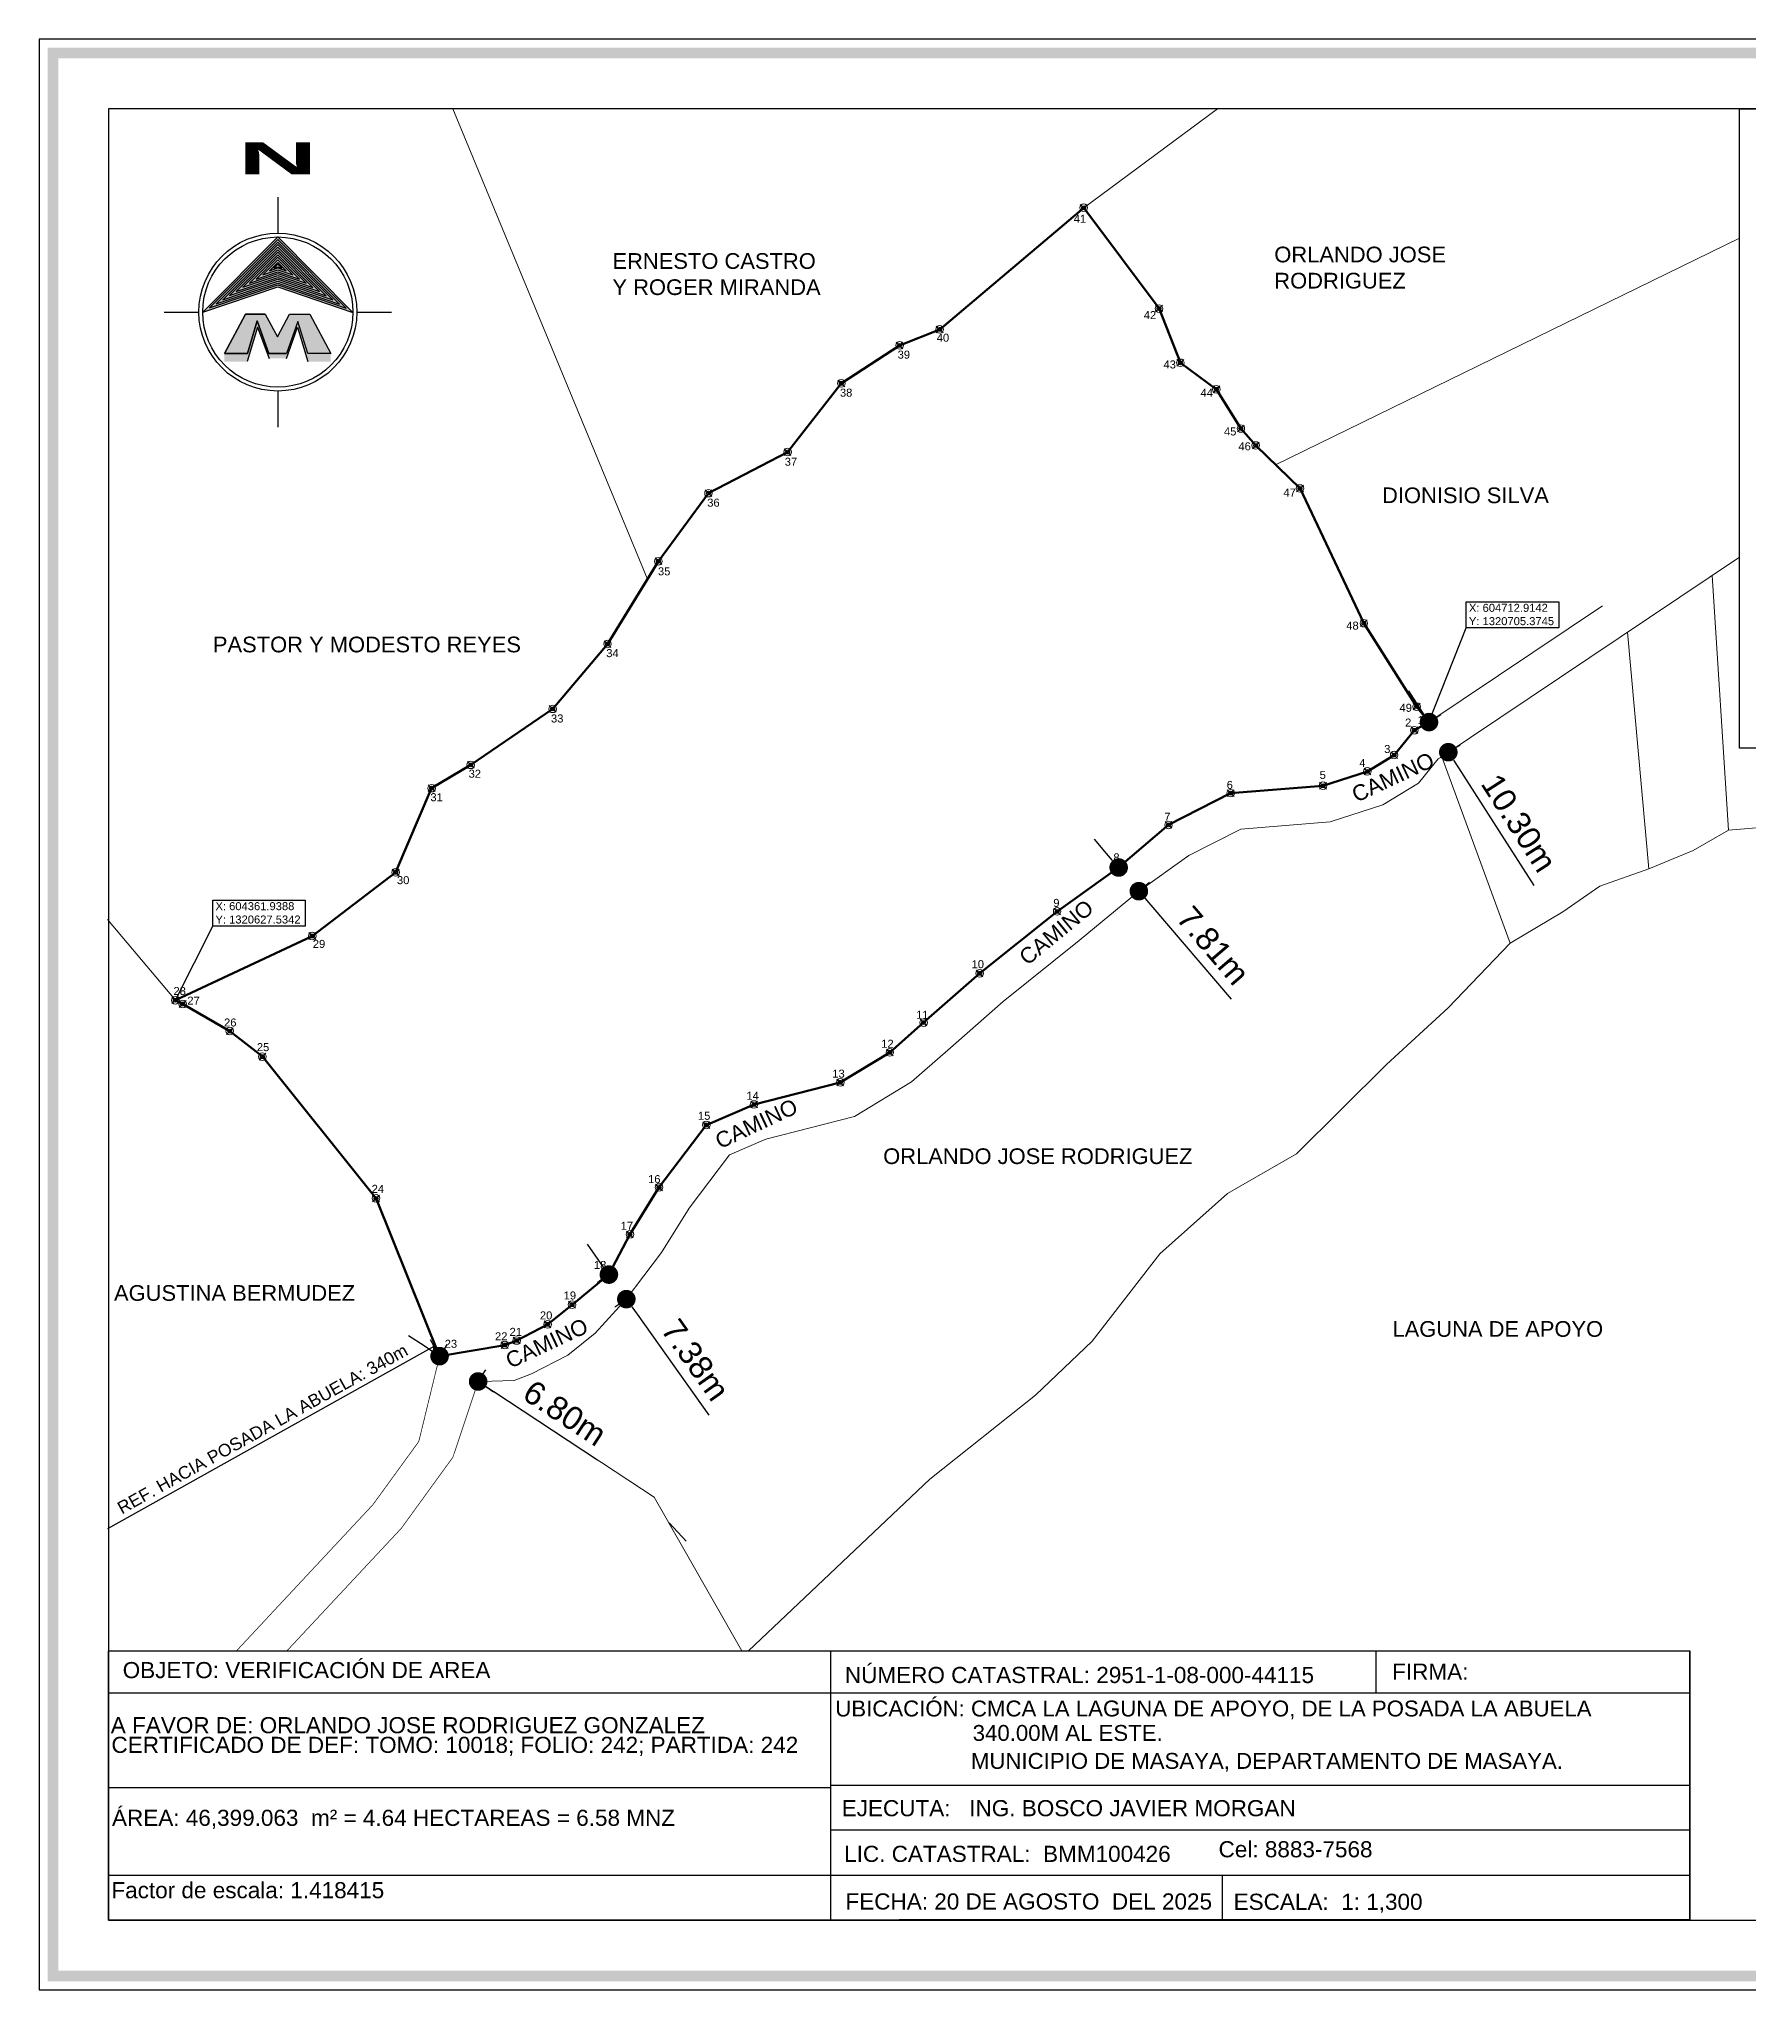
# Model space of a CAD drawing. Header units: millimetres. Extents: x 456 to 8518, y 941 to 6066.
# Drawn here: x 456.4 to 824.6, y 940.6 to 1360.6 of the extents above; entities that cross this region are included whole.
import ezdxf

# ---------------------------------------------------------------- set-up
doc = ezdxf.new("R2010")
doc.units = ezdxf.units.MM
for name, color, linetype in [('2', 1, 'Continuous'), ('3', 7, 'Continuous'), ('4', 7, 'Continuous'), ('CIRCULO PI', 2, 'Continuous'), ('NORTE', 1, 'Continuous'), ('TEXTO 2', 7, 'Continuous'), ('TEXTOS', 2, 'Continuous')]:
    doc.layers.add(name, color=color, linetype=linetype)
doc.styles.add('PI', font='arial.ttf', dxfattribs={"height": 0.4})
doc.styles.get("Standard").update_dxf_attribs({"font": 'arial.ttf'})
doc.dimstyles.new('COTAS DE RETIRO', dxfattribs={"dimtxt": 5, "dimasz": 4, "dimexe": 3, "dimexo": 2, "dimgap": 2, "dimtad": 1, "dimzin": 0, "dimdsep": 46, "dimtxsty": 'Standard', "dimblk": 'DOT', "dimcen": 0.09, "dimclrd": 1, "dimclre": 2, "dimclrt": 7, "dimadec": 0, "dimazin": 0, "dimtfac": 1, "dimtofl": 0, "dimtmove": 0, "dimatfit": 3, "dimfxl": 1, "dimtolj": 1, "dimtzin": 0, "dimarcsym": 0})

# ---------------------------------------------------------------- blocks, each defined once
blk = doc.blocks.new('_Dot')
at = {"color": 0, "linetype": 'ByBlock', "lineweight": -2}
blk.add_line((-0.5, 0), (-1, 0), dxfattribs=at)
at = {"color": 0, "linetype": 'ByBlock', "const_width": 0.5}
blk.add_lwpolyline([(-0.25, 0, 1), (0.25, 0, 1)], format="xyb", close=True, dxfattribs=at)
blk = doc.blocks.new('*D9')
at = {"layer": 'CIRCULO PI', "color": 0, "lineweight": -2, "transparency": 16777216}
for p, q in [((753.51, 1216.94), (751.35, 1220.31)), ((762.01, 1203.73), (778.28, 1178.42))]:
    blk.add_line(p, q, dxfattribs=at)
at = {"layer": 'CIRCULO PI', "color": 5, "lineweight": -2, "transparency": 16777216}
for p, q in [((757.36, 1214.66), (758.2, 1215.2)), ((761.53, 1208.18), (762.37, 1208.72))]:
    blk.add_line(p, q, dxfattribs=at)
at = {"layer": 'Defpoints', "color": 0, "transparency": 16777216}
for p in [(755.68, 1213.58), (759.84, 1207.1), (759.84, 1207.1)]:
    blk.add_point(p, dxfattribs=at)
at = {"layer": 'CIRCULO PI', "color": 0, "lineweight": -2, "transparency": 16777216, "xscale": 4, "yscale": 4, "zscale": 4}
for p, rotation in [((755.68, 1213.58), 302.7362730080628), ((759.84, 1207.1), 122.7362730080628)]:
    blk.add_blockref('_Dot', p, dxfattribs=dict(at, rotation=rotation))
at = {"layer": 'CIRCULO PI', "color": 7, "transparency": 16777216, "insert": (775.05, 1191.86), "char_height": 5, "attachment_point": 5, "rotation": 302.7363}
blk.add_mtext('\\A1;10.30m', dxfattribs=at)
blk = doc.blocks.new('*D10')
at = {"layer": 'CIRCULO PI', "color": 0, "lineweight": -2, "transparency": 16777216}
for p, q in [((686.25, 1185.31), (683.65, 1188.35)), ((695.8, 1174.14), (713.11, 1153.91))]:
    blk.add_line(p, q, dxfattribs=at)
at = {"layer": 'CIRCULO PI', "color": 5, "lineweight": -2, "transparency": 16777216}
for p, q in [((690.37, 1183.57), (691.13, 1184.22)), ((694.72, 1178.48), (695.48, 1179.13))]:
    blk.add_line(p, q, dxfattribs=at)
at = {"layer": 'Defpoints', "color": 0, "transparency": 16777216}
for p in [(688.85, 1182.27), (693.2, 1177.18), (693.2, 1177.18)]:
    blk.add_point(p, dxfattribs=at)
at = {"layer": 'CIRCULO PI', "color": 0, "lineweight": -2, "transparency": 16777216, "xscale": 4, "yscale": 4, "zscale": 4}
for p, rotation in [((688.85, 1182.27), 310.5441938486642), ((693.2, 1177.18), 130.5441938486642)]:
    blk.add_blockref('_Dot', p, dxfattribs=dict(at, rotation=rotation))
at = {"layer": 'CIRCULO PI', "color": 7, "transparency": 16777216, "insert": (709.22, 1165.46), "char_height": 5, "attachment_point": 5, "rotation": 310.5442}
blk.add_mtext('\\A1;7.81m', dxfattribs=at)
blk = doc.blocks.new('*D11')
at = {"layer": 'CIRCULO PI', "color": 0, "lineweight": -2, "transparency": 16777216}
for p, q in [((576.77, 1097.9), (574.45, 1101.16)), ((585.15, 1086.1), (600.58, 1064.4))]:
    blk.add_line(p, q, dxfattribs=at)
at = {"layer": 'CIRCULO PI', "color": 5, "lineweight": -2, "transparency": 16777216}
for p, q in [((577.45, 1093.48), (576.64, 1092.9)), ((581.2, 1088.21), (580.39, 1087.63))]:
    blk.add_line(p, q, dxfattribs=at)
at = {"layer": 'Defpoints', "color": 0, "transparency": 16777216}
for p in [(579.08, 1094.64), (582.83, 1089.36), (582.83, 1089.36)]:
    blk.add_point(p, dxfattribs=at)
at = {"layer": 'CIRCULO PI', "color": 0, "lineweight": -2, "transparency": 16777216, "xscale": 4, "yscale": 4, "zscale": 4}
for p, rotation in [((579.08, 1094.64), 305.4068133796861), ((582.83, 1089.36), 125.4068133796861)]:
    blk.add_blockref('_Dot', p, dxfattribs=dict(at, rotation=rotation))
at = {"layer": 'CIRCULO PI', "color": 7, "transparency": 16777216, "insert": (597.73, 1076.26), "char_height": 5, "attachment_point": 5, "rotation": 305.4068}
blk.add_mtext('\\A1;7.38m', dxfattribs=at)
blk = doc.blocks.new('*D12')
at = {"layer": 'CIRCULO PI', "color": 0, "lineweight": -2, "transparency": 16777216}
for p, q in [((539.28, 1079.28), (535.93, 1081.47)), ((554.27, 1069.44), (576.59, 1054.79))]:
    blk.add_line(p, q, dxfattribs=at)
at = {"layer": 'CIRCULO PI', "color": 5, "lineweight": -2, "transparency": 16777216}
for p, q in [((543.72, 1078.75), (544.27, 1079.59)), ((552.02, 1073.31), (552.57, 1074.14))]:
    blk.add_line(p, q, dxfattribs=at)
at = {"layer": 'Defpoints', "color": 0, "transparency": 16777216}
for p in [(542.62, 1077.08), (550.92, 1071.63), (550.92, 1071.63)]:
    blk.add_point(p, dxfattribs=at)
at = {"layer": 'CIRCULO PI', "color": 0, "lineweight": -2, "transparency": 16777216, "xscale": 4, "yscale": 4, "zscale": 4}
for p, rotation in [((542.62, 1077.08), 326.7297284468456), ((550.92, 1071.63), 146.7297284468456)]:
    blk.add_blockref('_Dot', p, dxfattribs=dict(at, rotation=rotation))
at = {"layer": 'CIRCULO PI', "color": 7, "transparency": 16777216, "insert": (569.6, 1064.82), "char_height": 5, "attachment_point": 5, "rotation": 326.7297}
blk.add_mtext('\\A1;6.80m', dxfattribs=at)

msp = doc.modelspace()

# ---------------------------------------------------------------- hatches: boundary and pattern name
at = {"lineweight": 30}
h = msp.add_hatch(color=5, dxfattribs=at)
h.dxf.hatch_style = 1
h.paths.add_polyline_path([(503.2943, 1299.8144), (503.3475, 1299.9941), (505.8604, 1292.9326), (509.6239, 1292.9326), (512.0729, 1299.8144), (514.2278, 1292.9326), (519.1877, 1292.9326), (514.6905, 1301.4371), (510.3058, 1301.4371), (507.7422, 1296.5083), (505.0749, 1301.4371), (500.7938, 1301.4371), (496.2967, 1292.9326), (501.2566, 1292.9326)])
at = {"lineweight": 30, "true_color": 0x2424ff}
h = msp.add_hatch(color=160, dxfattribs=at)
h.dxf.hatch_style = 1
h.paths.add_polyline_path([(503.3913, 1298.6027), (505.93, 1291.8801), (509.6446, 1291.8801), (512.0544, 1298.5881), (514.2688, 1291.2062), (519.1877, 1291.2062), (519.1877, 1292.9326), (514.2278, 1292.9326), (512.0729, 1299.8144), (509.6239, 1292.9326), (505.8604, 1292.9326), (503.3475, 1299.9941), (501.2566, 1292.9326), (496.2967, 1292.9326), (496.2967, 1291.2062), (501.2155, 1291.2062)])
at = {"layer": 'TEXTOS'}
h = msp.add_hatch(color=7, dxfattribs=at)
h.dxf.hatch_style = 1
h.paths.add_polyline_path([(507.7942, 1307.2772), (523.9279, 1301.7923), (507.8174, 1318.0153), (491.6232, 1301.8499)])

# ---------------------------------------------------------------- linework, layer by layer
at = {"color": 5}
for p, q in [((500.7938, 1301.4371, 0.023), (505.0749, 1301.4371, 0.023)), ((503.3913, 1298.6027, 0.023), (501.2155, 1291.2062, 0.023)), ((503.3475, 1299.9941, 0.023), (501.2566, 1292.9326, 0.023)), ((505.8604, 1292.9326, 0.023), (503.3475, 1299.9941, 0.023)), ((503.3913, 1298.6027, 0.023), (505.93, 1291.8801, 0.023)), ((512.0729, 1299.8144, 0.023), (509.6239, 1292.9326, 0.023)), ((509.6446, 1291.8801, 0.023), (512.0544, 1298.5881, 0.023)), ((510.3058, 1301.4371, 0.023), (514.6905, 1301.4371, 0.023)), ((512.0544, 1298.5881, 0.023), (514.2688, 1291.2062, 0.023)), ((514.2278, 1292.9326, 0.023), (512.0729, 1299.8144, 0.023))]:
    msp.add_line(p, q, dxfattribs=at)
for points in [[(1050.3613, 940.6347), (1050.3613, 1360.6347), (456.3613, 1360.6347), (456.3613, 940.6347)], [(1035.3613, 955.6347), (1035.3613, 1345.6347), (471.3613, 1345.6347), (471.3613, 955.6347)]]:
    msp.add_lwpolyline(points, close=True)
at = {"const_width": 2.28}
msp.add_lwpolyline([(1047.3613, 943.6347), (1047.3613, 1357.6347), (459.3613, 1357.6347), (459.3613, 943.6347)], close=True, dxfattribs=at)
at = {"color": 7, "lineweight": 50}
msp.add_lwpolyline([(755.6772, 1213.5773), (752.5305, 1211.8292), (748.1742, 1206.476), (742.4225, 1202.963), (732.8485, 1199.878), (712.9654, 1198.285), (699.5843, 1191.447), (688.8478, 1182.2729), (675.6045, 1172.8197), (658.91, 1159.4869), (646.8422, 1148.8943), (639.5758, 1142.4806), (628.9022, 1136.022), (610.345, 1131.2635), (600.0593, 1126.8354), (589.8624, 1113.3974), (583.6005, 1103.2833), (579.0834, 1094.6366), (571.141, 1088.1665), (565.8703, 1083.9316), (559.2226, 1080.4448), (556.638, 1079.4706), (542.6199, 1077.082), (528.9355, 1111.0373), (504.466, 1141.5611), (497.4341, 1147.0586), (487.2915, 1152.8985), (485.7205, 1153.7056), (515.2112, 1167.5278), (533.1588, 1181.2306), (540.9119, 1199.3519), (549.3382, 1204.3756), (566.9729, 1216.4315), (566.9729, 1216.4315), (578.7813, 1230.3845), (589.7363, 1248.2161), (600.5244, 1262.8597), (617.5639, 1271.7034), (629.1313, 1286.4969), (641.6721, 1294.67), (650.3147, 1298.1241), (681.3211, 1324.3109), (697.5447, 1302.608), (702.1325, 1290.9297), (709.9068, 1285.2133), (715.1632, 1276.7829), (718.3671, 1273.1356), (727.9013, 1263.878), (741.647, 1234.8708), (753.0151, 1216.9301)], close=True, dxfattribs=at)
at = {"color": 5, "elevation": 0.023}
for points in [[(505.0749, 1301.4371), (500.7938, 1301.4371), (496.2967, 1292.9326), (501.2566, 1292.9326), (503.3475, 1299.9941), (505.8604, 1292.9326), (509.6239, 1292.9326)], [(503.2943, 1299.8144), (501.2566, 1292.9326), (496.2967, 1292.9326), (500.7938, 1301.4371), (505.0749, 1301.4371), (507.7422, 1296.5083), (510.3058, 1301.4371), (514.6905, 1301.4371), (519.1877, 1292.9326), (514.2278, 1292.9326), (512.0729, 1299.8144), (509.6239, 1292.9326), (505.8604, 1292.9326), (503.3475, 1299.9941)], [(512.0729, 1299.8144), (509.6239, 1292.9326), (505.8604, 1292.9326)], [(507.7422, 1296.5083), (510.3058, 1301.4371)], [(510.4094, 1301.4371), (514.6905, 1301.4371), (519.1877, 1292.9326), (514.2278, 1292.9326)]]:
    msp.add_lwpolyline(points, dxfattribs=at)
at = {"color": 18, "lineweight": 5, "true_color": 0x000000}
for centre in [(681.3211, 1324.3109), (697.5447, 1302.608), (650.3147, 1298.1241), (641.6721, 1294.67), (702.1325, 1290.9297), (629.1313, 1286.4969), (709.9068, 1285.2133), (715.1632, 1276.7829), (718.3671, 1273.1356), (617.5639, 1271.7034), (727.9013, 1263.878), (600.5244, 1262.8597), (589.7363, 1248.2161), (741.647, 1234.8708), (578.7813, 1230.3845), (566.9729, 1216.4315), (753.0151, 1216.9301), (755.6772, 1213.5773), (752.5305, 1211.8292), (748.1742, 1206.476), (549.3382, 1204.3756), (742.4225, 1202.963), (540.9119, 1199.3519), (712.9654, 1198.285), (732.8485, 1199.878), (699.5843, 1191.447), (533.1588, 1181.2306), (688.8478, 1182.2729), (675.6045, 1172.8197), (515.2112, 1167.5278), (658.91, 1159.4869), (485.7205, 1153.7056, -78.0361), (487.2915, 1152.8985), (497.4341, 1147.0586), (646.8422, 1148.8943), (639.5758, 1142.4806), (504.466, 1141.5611), (628.9022, 1136.022), (610.345, 1131.2635), (600.0593, 1126.8354), (589.8624, 1113.3974), (528.9355, 1111.0373), (583.6005, 1103.2833), (579.0834, 1094.6366), (571.141, 1088.1665), (565.8703, 1083.9316), (556.638, 1079.4706), (559.2226, 1080.4448), (542.6199, 1077.082)]:
    msp.add_circle(centre, 0.8154, dxfattribs=at)
at = {"layer": '2', "color": 1, "lineweight": 13}
for p, q in [((545.4931, 1345.6347, -78.0361), (587.3581, 1244.3451, -78.0361)), ((681.3211, 1324.3109), (710.157, 1345.6347, -61.8588)), ((816.6354, 1245.1637, -78.0361), (820.1527, 1190.3011, -78.0361)), ((802.9996, 1182.0011, -78.0361), (798.4181, 1232.9533, -78.0361)), ((758.4273, 1206.1058, -12.2573), (773.1854, 1166.0095, -78.0361)), ((588.862, 1046.741, -78.0361), (607.6726, 1013.6682, -78.0361))]:
    msp.add_line(p, q, dxfattribs=at)
at = {"layer": '2', "color": 1, "linetype": 'Continuous', "lineweight": 13}
msp.add_line((592.0271, 1041.1761, -78.0361), (595.7256, 1037.2564, -78.0361), dxfattribs=at)
at = {"layer": '2', "color": 1, "lineweight": 13}
for points in [[(758.0515, 1205.897), (822.525, 1249.1113)], [(755.6772, 1213.5773), (793.0059, 1238.5974)]]:
    msp.add_lwpolyline(points, dxfattribs=at)
at = {"layer": '2', "color": 1, "lineweight": 13, "elevation": -78.0361}
msp.add_lwpolyline([(471.1222, 1171.1071), (485.7205, 1153.7056)], dxfattribs=at)
at = {"layer": '2', "color": 1, "lineweight": 13, "const_width": 0.1538, "flags": 128}
for points in [[(498.9149, 1013.6682), (528.2621, 1045.1049), (538.1407, 1058.711), (542.6199, 1077.082)], [(509.7703, 1013.6682), (534.396, 1040.0473), (545.4798, 1055.3133), (550.9245, 1071.6331)]]:
    msp.add_lwpolyline(points, dxfattribs=at)
at = {"layer": '3', "color": 1, "lineweight": 13}
msp.add_line((552.275, 1070.7469, -16.2936), (588.862, 1046.741, -78.0361), dxfattribs=at)
msp.add_lwpolyline([(758.4273, 1206.1058), (757.6757, 1205.6883), (753.4251, 1200.4649), (745.7252, 1195.762), (734.3896, 1192.1094), (715.1526, 1190.5681), (703.9899, 1184.8637), (693.1162, 1177.123), (680.3478, 1166.5401), (663.9621, 1153.454), (652.0399, 1142.9891), (644.2525, 1136.1155), (631.9812, 1128.6901), (612.8927, 1123.7955), (605.0735, 1120.4292), (596.3547, 1108.9392), (590.4403, 1099.3862), (582.8309, 1089.3646), (576.089, 1082.0505), (570.2016, 1077.3201), (562.4491, 1073.2538), (558.705, 1071.8426), (551.4629, 1071.6331)], dxfattribs=at)
at = {"layer": '3', "color": 5, "lineweight": 13, "elevation": -78.0361}
for points in [[(851.2247, 1197.7865), (850.6246, 1197.8774), (841.8246, 1198.6458), (838.5072, 1195.9029), (826.2022, 1190.7995), (820.1527, 1190.3011)], [(802.9996, 1182.0011), (812.5549, 1185.9608), (820.1527, 1190.3011)], [(773.1854, 1166.0095), (784.4844, 1172.7158), (792.466, 1178.2314), (802.9996, 1182.0011)], [(609.1082, 1013.6682), (648.1697, 1050.5891), (670.9346, 1068.6952), (683.182, 1080.2941), (697.7322, 1099.1401), (712.317, 1112.1205), (727.1234, 1120.6043), (746.5586, 1139.8664), (759.7797, 1152.0577), (773.1854, 1166.0095)]]:
    msp.add_lwpolyline(points, dxfattribs=at)
at = {"layer": '4', "color": 1, "lineweight": 13}
msp.add_line((822.525, 1317.7924, -42.6474), (722.6592, 1268.968), dxfattribs=at)
at = {"layer": 'CIRCULO PI', "color": 18, "lineweight": 5, "true_color": 0x000000}
for p, q in [((682.0477, 1323.5843), (680.5945, 1325.0375)), ((680.5945, 1323.5843), (682.0477, 1325.0375)), ((698.2713, 1301.8814), (696.818, 1303.3346)), ((696.818, 1301.8814), (698.2713, 1303.3346)), ((651.0413, 1297.3975), (649.5881, 1298.8507)), ((649.5881, 1297.3975), (651.0413, 1298.8507)), ((642.3987, 1293.9433), (640.9455, 1295.3966)), ((640.9455, 1293.9433), (642.3987, 1295.3966)), ((702.8591, 1290.203), (701.4059, 1291.6563)), ((701.4059, 1290.203), (702.8591, 1291.6563)), ((629.8579, 1285.7703), (628.4047, 1287.2235)), ((628.4047, 1285.7703), (629.8579, 1287.2235)), ((710.6334, 1284.4867), (709.1802, 1285.9399)), ((709.1802, 1284.4867), (710.6334, 1285.9399)), ((715.8898, 1276.0562), (714.4366, 1277.5095)), ((714.4366, 1276.0562), (715.8898, 1277.5095)), ((719.0937, 1272.4089), (717.6405, 1273.8622)), ((717.6405, 1272.4089), (719.0937, 1273.8622)), ((618.2905, 1270.9767), (616.8373, 1272.43)), ((616.8373, 1270.9767), (618.2905, 1272.43)), ((728.6279, 1263.1514), (727.1747, 1264.6046)), ((727.1747, 1263.1514), (728.6279, 1264.6046)), ((601.251, 1262.1331), (599.7978, 1263.5863)), ((599.7978, 1262.1331), (601.251, 1263.5863)), ((590.4629, 1247.4894), (589.0096, 1248.9427)), ((589.0096, 1247.4894), (590.4629, 1248.9427)), ((742.3736, 1234.1442), (740.9203, 1235.5974)), ((740.9203, 1234.1442), (742.3736, 1235.5974)), ((579.5079, 1229.6579), (578.0547, 1231.1111)), ((578.0547, 1229.6579), (579.5079, 1231.1111)), ((567.6995, 1215.7049), (566.2463, 1217.1582)), ((566.2463, 1215.7049), (567.6995, 1217.1582)), ((753.7417, 1216.2035), (752.2884, 1217.6567)), ((752.2884, 1216.2035), (753.7417, 1217.6567)), ((756.4039, 1212.8507), (754.9506, 1214.304)), ((754.9506, 1212.8507), (756.4039, 1214.304)), ((753.2572, 1211.1026), (751.8039, 1212.5559)), ((751.8039, 1211.1026), (753.2572, 1212.5559)), ((748.9008, 1205.7493), (747.4476, 1207.2026)), ((747.4476, 1205.7493), (748.9008, 1207.2026)), ((550.0648, 1203.649), (548.6116, 1205.1022)), ((548.6116, 1203.649), (550.0648, 1205.1022)), ((743.1491, 1202.2364), (741.6959, 1203.6897)), ((741.6959, 1202.2364), (743.1491, 1203.6897)), ((541.6385, 1198.6253), (540.1852, 1200.0785)), ((540.1852, 1198.6253), (541.6385, 1200.0785)), ((713.692, 1197.5584), (712.2387, 1199.0116)), ((712.2387, 1197.5584), (713.692, 1199.0116)), ((733.5751, 1199.1514), (732.1219, 1200.6046)), ((732.1219, 1199.1514), (733.5751, 1200.6046)), ((700.311, 1190.7203), (698.8577, 1192.1736)), ((698.8577, 1190.7203), (700.311, 1192.1736)), ((533.8854, 1180.5039), (532.4322, 1181.9572)), ((532.4322, 1180.5039), (533.8854, 1181.9572)), ((689.5744, 1181.5463), (688.1212, 1182.9995)), ((688.1212, 1181.5463), (689.5744, 1182.9995)), ((676.3311, 1172.0931), (674.8779, 1173.5463)), ((674.8779, 1172.0931), (676.3311, 1173.5463)), ((515.9378, 1166.8012), (514.4846, 1168.2544)), ((514.4846, 1166.8012), (515.9378, 1168.2544)), ((659.6366, 1158.7603), (658.1834, 1160.2136)), ((658.1834, 1158.7603), (659.6366, 1160.2136)), ((486.4471, 1152.9789, -78.0361), (484.9939, 1154.4322, -78.0361)), ((484.9939, 1152.9789, -78.0361), (486.4471, 1154.4322, -78.0361)), ((488.0181, 1152.1719), (486.5648, 1153.6251)), ((486.5648, 1152.1719), (488.0181, 1153.6251)), ((498.1607, 1146.332), (496.7075, 1147.7852)), ((496.7075, 1146.332), (498.1607, 1147.7852)), ((647.5688, 1148.1676), (646.1156, 1149.6209)), ((646.1156, 1148.1676), (647.5688, 1149.6209)), ((640.3024, 1141.754), (638.8492, 1143.2072)), ((638.8492, 1141.754), (640.3024, 1143.2072)), ((505.1926, 1140.8345), (503.7394, 1142.2877)), ((503.7394, 1140.8345), (505.1926, 1142.2877)), ((629.6288, 1135.2954), (628.1756, 1136.7486)), ((628.1756, 1135.2954), (629.6288, 1136.7486)), ((611.0716, 1130.5369), (609.6184, 1131.9902)), ((609.6184, 1130.5369), (611.0716, 1131.9902)), ((600.786, 1126.1088), (599.3327, 1127.5621)), ((599.3327, 1126.1088), (600.786, 1127.5621)), ((590.589, 1112.6708), (589.1357, 1114.1241)), ((589.1357, 1112.6708), (590.589, 1114.1241)), ((529.6621, 1110.3107), (528.2089, 1111.7639)), ((528.2089, 1110.3107), (529.6621, 1111.7639)), ((584.3271, 1102.5567), (582.8739, 1104.0099)), ((582.8739, 1102.5567), (584.3271, 1104.0099)), ((579.81, 1093.91), (578.3568, 1095.3632)), ((578.3568, 1093.91), (579.81, 1095.3632)), ((571.8676, 1087.4399), (570.4144, 1088.8931)), ((570.4144, 1087.4399), (571.8676, 1088.8931)), ((566.5969, 1083.205), (565.1437, 1084.6582)), ((565.1437, 1083.205), (566.5969, 1084.6582)), ((557.3646, 1078.744), (555.9114, 1080.1972)), ((555.9114, 1078.744), (557.3646, 1080.1972)), ((559.9492, 1079.7182), (558.4959, 1081.1714)), ((558.4959, 1079.7182), (559.9492, 1081.1714)), ((543.3465, 1076.3554), (541.8933, 1077.8086)), ((541.8933, 1076.3554), (543.3465, 1077.8086))]:
    msp.add_line(p, q, dxfattribs=at)
at = {"layer": 'CIRCULO PI', "color": 18, "true_color": 0x000000}
for p, q in [((755.6772, 1213.5773), (763.6976, 1233.8775)), ((485.7205, 1153.7056, -78.0361), (493.7797, 1169.6473)), ((541.381, 1079.1321), (471.1222, 1039.9404)), ((811.8758, 965.3111), (471.3613, 965.3111))]:
    msp.add_line(p, q, dxfattribs=at)
at = {"layer": 'CIRCULO PI', "color": 5}
for p, q in [((542.0953, 1078.0225), (540.6668, 1080.5833)), ((541.3572, 1078.1874), (541.3123, 1080.3265))]:
    msp.add_line(p, q, dxfattribs=at)
at = {"layer": 'CIRCULO PI', "color": 18, "true_color": 0x000000}
for points in [[(1035.3613, 1207.9896), (822.525, 1207.9896), (822.525, 1345.6347), (1035.3613, 1345.6347)], [(763.6976, 1239.4654), (783.6035, 1239.4654), (783.6035, 1233.8775), (763.6976, 1233.8775)], [(493.7797, 1175.2352), (513.6856, 1175.2352), (513.6856, 1169.6473), (493.7797, 1169.6473)], [(471.3613, 1013.6682), (811.8758, 1013.6682), (811.8758, 955.8273), (471.3613, 955.6347)]]:
    msp.add_lwpolyline(points, close=True, dxfattribs=at)
msp.add_lwpolyline([(744.302, 1004.5904), (744.302, 1013.6682)], dxfattribs=at)
for centre in [(681.3211, 1324.3109), (697.5447, 1302.608), (650.3147, 1298.1241), (641.6721, 1294.67), (702.1325, 1290.9297), (629.1313, 1286.4969), (709.9068, 1285.2133), (715.1632, 1276.7829), (718.3671, 1273.1356), (617.5639, 1271.7034), (727.9013, 1263.878), (600.5244, 1262.8597), (589.7363, 1248.2161), (741.647, 1234.8708), (578.7813, 1230.3845), (566.9729, 1216.4315), (753.0151, 1216.9301), (755.6772, 1213.5773), (752.5305, 1211.8292), (748.1742, 1206.476), (549.3382, 1204.3756), (742.4225, 1202.963), (540.9119, 1199.3519), (712.9654, 1198.285), (732.8485, 1199.878), (699.5843, 1191.447), (533.1588, 1181.2306), (688.8478, 1182.2729), (675.6045, 1172.8197), (515.2112, 1167.5278), (658.91, 1159.4869), (485.7205, 1153.7056, -78.0361), (487.2915, 1152.8985), (497.4341, 1147.0586), (646.8422, 1148.8943), (639.5758, 1142.4806), (504.466, 1141.5611), (628.9022, 1136.022), (610.345, 1131.2635), (600.0593, 1126.8354), (589.8624, 1113.3974), (528.9355, 1111.0373), (583.6005, 1103.2833), (579.0834, 1094.6366), (571.141, 1088.1665), (565.8703, 1083.9316), (556.638, 1079.4706), (559.2226, 1080.4448), (542.6199, 1077.082)]:
    msp.add_circle(centre, 0.4077, dxfattribs=at)
at = {"layer": 'NORTE', "color": 0}
for p, q in [((507.792, 1326.5896, 0.0072), (507.792, 1318.8489, 0.0195)), ((483.2994, 1301.8493, 0.023), (490.7896, 1301.8488, 0.023)), ((524.79, 1301.8476, 0.023), (532.2802, 1301.8471, 0.023)), ((507.7898, 1284.8486, 0.023), (507.7898, 1277.1079, 0.0353))]:
    msp.add_line(p, q, dxfattribs=at)
msp.add_circle((507.7898, 1301.8488, 0.023), 16.1666, dxfattribs=at)
at = {"layer": 'TEXTO 2', "color": 18, "true_color": 0x000000}
for p, q in [((626.8506, 955.6347), (626.8506, 1013.4756)), ((811.8758, 955.8273), (811.8758, 1013.6682)), ((471.3613, 1004.5904), (811.8758, 1004.5904)), ((471.3613, 984.2339), (626.8506, 984.2339)), ((626.8506, 984.7478), (811.8758, 984.7478)), ((714.7592, 984.7478), (811.8758, 984.7478)), ((626.8506, 975.1076), (811.8758, 975.1076)), ((711.1611, 965.3111), (711.1611, 955.6709))]:
    msp.add_line(p, q, dxfattribs=at)
at = {"layer": 'TEXTOS', "color": 7, "elevation": 0.0388}
msp.add_lwpolyline([(507.8174, 1318.0153), (491.6232, 1301.8499), (507.7942, 1307.2772), (523.9279, 1301.7923), (507.8174, 1318.0153)], dxfattribs=at)
for points in [[(507.8162, 1317.4687), (493.0608, 1302.7395), (507.7949, 1307.6846), (522.4955, 1302.6869)], [(507.815, 1316.9222), (494.4983, 1303.6291), (507.7957, 1308.092), (521.0631, 1303.5816)], [(507.8138, 1316.3756), (495.9359, 1304.5187), (507.7965, 1308.4994), (519.6307, 1304.4762)], [(507.8126, 1315.829), (497.3734, 1305.4083), (507.7973, 1308.9068), (518.1983, 1305.3709)], [(507.8114, 1315.2825), (498.8109, 1306.2979), (507.7981, 1309.3142), (516.7659, 1306.2655)], [(507.8102, 1314.7359), (500.2485, 1307.1875), (507.7989, 1309.7216), (515.3334, 1307.1602)], [(507.809, 1314.1893), (501.686, 1308.0771), (507.7997, 1310.129), (513.901, 1308.0548)], [(507.8078, 1313.6428), (503.1235, 1308.9667), (507.8005, 1310.5364), (512.4686, 1308.9495)], [(507.8067, 1313.0962), (504.5611, 1309.8564), (507.8013, 1310.9438), (511.0362, 1309.8441)], [(507.8055, 1312.5496), (505.9986, 1310.746), (507.8021, 1311.3513), (509.6038, 1310.7387)], [(507.8047, 1312.1975), (506.9247, 1311.319), (507.8026, 1311.6137), (508.681, 1311.3151)]]:
    msp.add_lwpolyline(points, close=True, dxfattribs=at)
at = {"layer": 'TEXTOS', "color": 0}
msp.add_circle((507.7898, 1301.8488, 0.023), 17.0002, dxfattribs=at)

# ---------------------------------------------------------------- texts
at = {"color": 7, "lineweight": 25, "insert": (499.1684, 1338.3618, 0.023), "char_height": 6.827751, "attachment_point": 1}
msp.add_mtext('{\\fBaskerville Old Face|b1|i0|c0|p18;\\W2.6;\\T2.05;N}', dxfattribs=at)
at = {"layer": 'CIRCULO PI', "color": 7, "style": 'PI'}
for s, height, p in [('41', 1.72271, (679.17, 1321.0779)), ('42', 1.72271, (694.255, 1300.3358)), ('40', 1.72271, (649.679, 1295.4725)), ('39', 1.72271, (641.2524, 1291.8327)), ('43', 1.72271, (698.5067, 1289.7176)), ('38', 1.72271, (628.827, 1283.6458)), ('44', 1.72271, (706.4875, 1283.6217)), ('45', 1.72271, (711.5264, 1275.291)), ('46', 1.72271, (714.6289, 1272.0844)), ('37', 1.72271, (616.9434, 1268.7705)), ('36', 1.72271, (600.2566, 1259.9647)), ('47', 1.72271, (724.3323, 1262.1285)), ('35', 1.72271, (589.6428, 1245.1762)), ('48', 1.72271, (737.8634, 1233.4964)), ('34', 1.72271, (578.5049, 1227.5634)), ('33', 1.72271, (566.6069, 1213.5016)), ('49', 1.72271, (749.3226, 1215.8046)), ('2', 1.7227, (750.5309, 1212.6202)), ('1', 1.7227, (753.2052, 1213.1398)), ('4', 1.7227, (740.6647, 1203.9301)), ('3', 1.7227, (746.0316, 1206.9335)), ('32', 1.72271, (548.8614, 1201.6106)), ('5', 1.7227, (732.1229, 1201.3466)), ('31', 1.72271, (540.6444, 1196.5548)), ('6', 1.7227, (712.1153, 1199.1977)), ('7', 1.7227, (698.6803, 1192.3651)), ('8', 1.7227, (687.7186, 1183.5816)), ('30', 1.72271, (533.4374, 1178.6923)), ('9', 1.7227, (674.7716, 1173.8039)), ('29', 1.72271, (515.3156, 1164.9798)), ('10', 1.72271, (657.171, 1160.6049)), ('28', 1.72271, (485.3108, 1154.8282)), ('27', 1.72271, (488.3021, 1152.7572)), ('11', 1.72271, (645.2359, 1149.7066)), ('26', 1.72271, (496.2053, 1148.0531)), ('25', 1.72271, (503.272, 1142.7476)), ('12', 1.72271, (637.7175, 1143.4784)), ('13', 1.72271, (627.1846, 1137.0421)), ('14', 1.72271, (608.6909, 1132.2914)), ('15', 1.72271, (598.2531, 1127.9647)), ('24', 1.72271, (527.9995, 1112.2395)), ('16', 1.72271, (587.5145, 1114.3362)), ('17', 1.72271, (581.6171, 1104.2875)), ('18', 1.72271, (575.8569, 1095.8513)), ('19', 1.72271, (569.3407, 1089.2874)), ('20', 1.72271, (564.2211, 1084.9968)), ('23', 1.72271, (543.7204, 1078.8903)), ('22', 1.72271, (554.5534, 1080.4964)), ('21', 1.72271, (557.6873, 1081.4495))]:
    msp.add_text(s, height=height, dxfattribs=at).set_placement(p)
at = {"layer": 'CIRCULO PI', "color": 7, "char_height": 1.722708, "width": 28.155513, "attachment_point": 1, "style": 'PI'}
for s, insert in [('X: 604712.9142\\PY: 1320705.3745', (764.2762, 1239.0465)), ('X: 604361.9388\\PY: 1320627.5342', (494.3583, 1174.8163))]:
    msp.add_mtext(s, dxfattribs=dict(at, insert=insert))
at = {"layer": 'CIRCULO PI', "color": 7, "insert": (504.5012, 1061.389), "char_height": 2.6922, "attachment_point": 5, "rotation": 29.153568}
msp.add_mtext('\\A1;REF. HACIA POSADA LA ABUELA: 340m', dxfattribs=at)
at = {"layer": 'TEXTO 2', "color": 18, "true_color": 0x000000, "style": 'PI'}
for rotation, p in [(25.05795, (740.0669, 1196.2085)), (39.348384, (669.1829, 1161.0494)), (25.05795, (602.9944, 1121.6174)), (25.05795, (557.8624, 1074.3611))]:
    msp.add_text('CAMINO', height=3.37869, rotation=rotation, dxfattribs=at).set_placement(p)
for s, height, p in [('ORLANDO JOSE RODRIGUEZ', 3.378686, (638.1442, 1118.4423)), ('AGUSTINA BERMUDEZ', 3.378686, (472.5103, 1088.9986)), ('OBJETO: VERIFICACIÓN DE AREA', 3.470453, (474.3803, 1007.763)), ('UBICACIÓN: CMCA LA LAGUNA DE APOYO, DE LA POSADA LA ABUELA  ', 3.422252, (627.8331, 999.5197)), ('A FAVOR DE: ORLANDO JOSE RODRIGUEZ GONZALEZ', 3.470453, (471.8174, 995.9044)), ('340.00M AL ESTE.', 3.422252, (657.4175, 994.2597)), ('CERTIFICADO DE DEF: TOMO: 10018; FOLIO: 242; PARTIDA: 242', 3.470453, (471.962, 991.6746)), ('MUNICIPIO DE MASAYA, DEPARTAMENTO DE MASAYA.', 3.422252, (657.0323, 988.2376)), ('EJECUTA:   ING. BOSCO JAVIER MORGAN', 3.470453, (629.2027, 978.0398)), ('LIC. CATASTRAL:  BMM100426', 3.470453, (629.7391, 968.2023)), ('FECHA: 20 DE AGOSTO  DEL 2025', 3.470453, (630.0261, 957.9601))]:
    msp.add_text(s, height=height, dxfattribs=at).set_placement(p)
at = {"layer": 'TEXTO 2', "color": 0, "style": 'PI'}
msp.add_text('NÚMERO CATASTRAL: 2951-1-08-000-44115', height=3.470453, dxfattribs=at).set_placement((629.8938, 1006.7105, 0.0426))
at = {"layer": 'TEXTO 2', "style": 'PI'}
msp.add_text('ESCALA:  1: 1,300', height=3.470453, dxfattribs=at).set_placement((713.6007, 957.8884))
at = {"layer": 'TEXTO 2', "color": 18, "true_color": 0x000000, "attachment_point": 1, "style": 'PI'}
for s, insert, char_height, width in [('ORLANDO JOSE RODRIGUEZ', (722.3665, 1315.9368), 3.378686, 59.191277), ('ERNESTO CASTRO \\PY ROGER MIRANDA ', (579.8423, 1314.5357), 3.378686, 59.191277), ('DIONISIO SILVA', (745.5689, 1264.0971), 3.378686, 59.191277), ('PASTOR Y MODESTO REYES', (493.7999, 1231.9797), 3.378686, 69.580308), ('\\pt30.40818;LAGUNA DE APOYO', (747.8078, 1084.6286), 3.378686, 51.658724), ('FIRMA:', (747.7418, 1010.9031), 3.47045, 46.953698), ('ÁREA: 46,399.063  m² = 4.64 HECTAREAS = 6.58 MNZ', (472.0756, 979.4348), 3.470453, 187.620589), ('Cel: 8883-7568', (710.3651, 972.668), 3.470453, 46.953698), ('Factor de escala: 1.418415\\P   ', (471.947, 963.8544), 3.470453, 187.620589)]:
    msp.add_mtext(s, dxfattribs=dict(at, insert=insert, char_height=char_height, width=width))

# ---------------------------------------------------------------- dimensions: what is measured, and where the dimension line sits
at = {"layer": 'CIRCULO PI', "color": 18, "true_color": 0x000000}
for p1, p2, text, picture, middle in [((755.6772, 1213.5773), (759.8429, 1207.0977), '10.30m', '*D9', (775.0539, 1191.8595)), ((688.8478, 1182.2729), (693.2013, 1177.1836), '7.81m', '*D10', (709.2172, 1165.4646)), ((579.0834, 1094.6366), (582.8309, 1089.3646), '7.38m', '*D11', (597.7345, 1076.2597)), ((542.6199, 1077.082), (550.9245, 1071.6331), '6.80m', '*D12', (569.6007, 1064.8244))]:
    dim = msp.add_aligned_dim(p1=p1, p2=p2, distance=0, text=text, dimstyle='COTAS DE RETIRO', override={"dimpost": ' m', "dimclrd": 0, "dimclre": 5, "dimfxl": 0.18}, dxfattribs=at)
    dim.commit()
    dim.dimension.update_dxf_attribs({"geometry": picture, "text_midpoint": middle})

doc.saveas('drawing.dxf')
